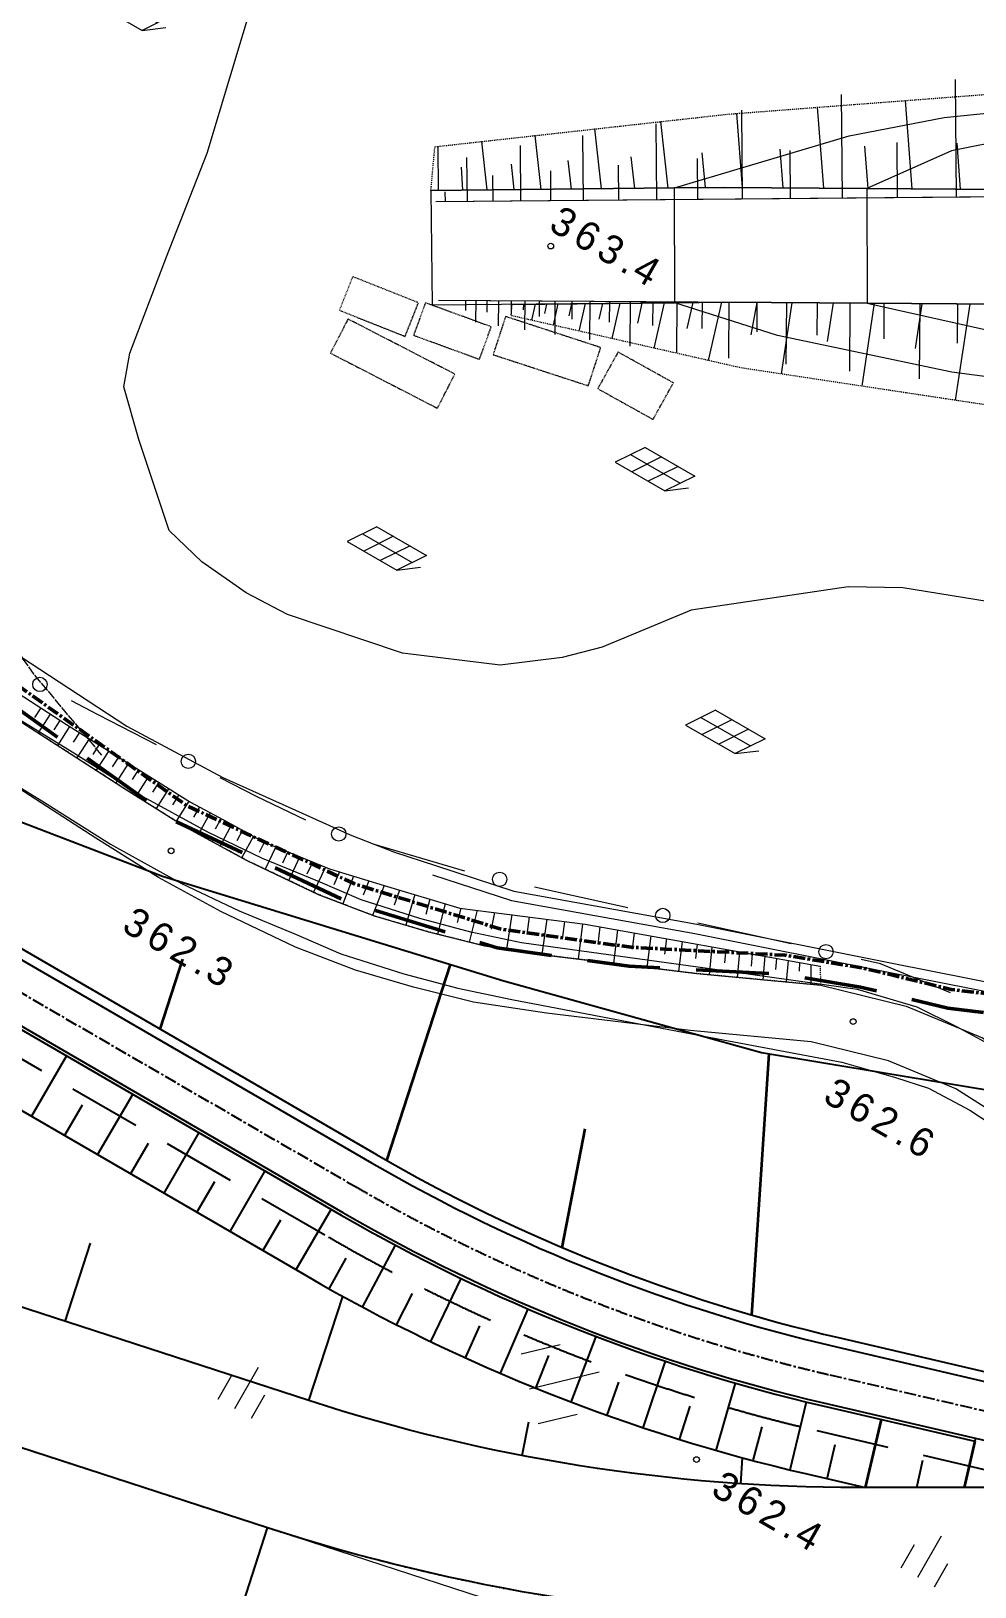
# Model space of a CAD drawing. Header units: millimetres. Extents: x 432273 to 1139245, y 170116 to 705940.
# Drawn here: x 685394 to 734786, y 445610 to 526994 of the extents above; entities that cross this region are included whole.
import ezdxf

# ---------------------------------------------------------------- set-up
doc = ezdxf.new("R2010")
doc.units = ezdxf.units.MM
doc.header["$LTSCALE"] = 100
for name, pattern in [('53003', [0.75, 0.5, -0.25]), ('561019', [1, 0.5, -0.5]), ('56301', [0.5, 0.25, -0.25]), ('57103', [5.5, 5, -0.5]), ('CENTER', [2, 1.25, -0.25, 0.25, -0.25]), ('DASHED', [19.05, 12.7, -6.35]), ('SXF_一点短鎖線', [9.25, 6, -1.5, 0.25, -1.5])]:
    doc.linetypes.add(name, pattern=pattern)
for name, color, linetype, lineweight in [('D-BGD', 7, 'Continuous', 13), ('D-BGD-数値図化', 7, 'Continuous', 13), ('D-BMK', 2, 'SXF_一点短鎖線', 13), ('D-BMK-OTRS', 7, 'Continuous', 13), ('D-BYP-STR2', 6, 'Continuous', 25), ('S-SUV-ROW', 8, 'Continuous', 18), ('●予備設計_LP横断', 7, 'Continuous', 13)]:
    doc.layers.add(name, color=color, linetype=linetype, lineweight=lineweight)
doc.styles.add('Style-WORKING', font='WORKING.shx')
doc.linetypes.add('56130', pattern='A,1,-0.375,[44,dgnlstyle-dm500.shx,S=0.0012,R=0,X=0,Y=0],-0.375', length=1.75)

# ---------------------------------------------------------------- blocks, each defined once
blk = doc.blocks.new('M6334')
at = {"layer": '●予備設計_LP横断', "linetype": 'Continuous', "lineweight": 9}
for p, q in [((0, -1.25), (0, 1.25)), ((-1, -1.25), (-1, 0.15)), ((1, -1.25), (1, 0.15))]:
    blk.add_line(p, q, dxfattribs=at)
blk = doc.blocks.new('M7312')
at = {"layer": '●予備設計_LP横断', "linetype": 'Continuous', "lineweight": 20}
blk.add_circle((0, -0.001), 0.15, dxfattribs=at)
blk = doc.blocks.new('M6217')
at = {"layer": 'D-BGD-数値図化', "linetype": 'Continuous', "lineweight": 9}
for p, q in [((-1.033, 0.7), (-2, -0.75)), ((-1.5, 0), (1.5, 0)), ((-1.033, 0.7), (1.967, 0.7)), ((-0.033, 0.7), (-1, -0.75)), ((0.967, 0.7), (0, -0.75)), ((1.967, 0.7), (1, -0.75)), ((1, -0.75), (2, 0)), ((-2, -0.75), (1, -0.75))]:
    blk.add_line(p, q, dxfattribs=at)
blk = doc.blocks.new('21311212131313131')
at = {"layer": 'D-BGD', "linetype": 'Continuous'}
for p, q in [((2514987.5207, -1249972.3278, 367629.9801), (2516091.1781, -1287148.9413, 363609.9803)), ((2521220.0681, -1286901.3841, 363529.9804), (2520690.9193, -1249799.87, 367629.9801)), ((2514857.7853, -1259706.6786), (2512444.6999, -1259942.0884)), ((2520830.5576, -1259749.0453), (2522908.0191, -1259723.4861)), ((2520850.1773, -1259105.114), (2525897.8831, -1259760.8071)), ((2515279.6057, -1259913.755), (2509123.6693, -1260100.6856)), ((2514891.1155, -1262237.267), (2510276.4742, -1262687.4508)), ((2520855.476, -1261723.5525), (2524809.2923, -1261664.9442)), ((2520883.1065, -1261605.8755), (2523231.0397, -1261910.8702)), ((2515370.67, -1262996.1091), (2512485.453, -1263081.0897)), ((2520888.525, -1263599.9073), (2522764.8799, -1263566.8583)), ((2514921.6467, -1264555.3401), (2512711.1704, -1264770.9778)), ((2520916.0356, -1264106.637), (2525260.0628, -1264670.9228)), ((2520916.1313, -1265382.0795), (2524489.2472, -1265331.6689)), ((2515455.6506, -1265881.3261), (2510029.9982, -1266046.2271)), ((2520944.396, -1266258.7742), (2522965.0048, -1266521.2494)), ((2514952.0254, -1266873.4152), (2510725.0665, -1267285.7784)), ((2520942.2645, -1267083.6425), (2522639.0256, -1267066.281)), ((2555565.2732, -1266702.2036), (2556603.522, -1266681.5797)), ((2554509.9179, -1267761.8723, 364002.9803), (2553529.8845, -1272663.3484, 364120.9803)), ((2555378.2105, -1267887.5337), (2556509.1365, -1267970.3586)), ((2555471.7419, -1267294.8687), (2555931.9003, -1267305.5308)), ((2515542.4869, -1268596.5533), (2513015.6251, -1268672.504)), ((2520966.9245, -1268704.5964), (2524195.2588, -1268659.246)), ((2520972.7609, -1268410.9113), (2524711.1601, -1268896.5265)), ((2555281.7932, -1268498.4853), (2555872.9551, -1268541.7798)), ((2514979.8478, -1268996.7456), (2512955.1832, -1269194.2628)), ((2555185.376, -1269109.4368), (2556419.0974, -1269199.7901)), ((2520990.1115, -1270244.9412), (2522530.4563, -1270221.7543)), ((2520997.0738, -1270255.6181), (2522698.1443, -1270534.3751)), ((2555080.1949, -1269775.9207), (2555725.0904, -1269823.1505)), ((2515614.4679, -1271109.8416), (2510955.0181, -1271249.5756)), ((2515007.6701, -1271120.0761), (2511135.9707, -1271497.7817)), ((2554860.2723, -1271169.4685), (2555563.7855, -1271220.9913)), ((2554975.0138, -1270442.4046), (2556320.8742, -1270540.9706)), ((2521007.0235, -1271713.4486), (2523935.2665, -1271674.8227)), ((2554745.5308, -1271896.5324), (2556213.723, -1272004.0575)), ((2521023.688, -1272100.2737), (2524084.9684, -1272729.7888)), ((2554622.5098, -1272676.0601), (2555382.1495, -1272742.5791)), ((2515050.5647, -1273064.5624), (2513224.9827, -1273273.3994)), ((2515684.3349, -1273439.5665), (2513529.4018, -1273502.5175)), ((2521026.432, -1273114.9203), (2522419.1321, -1273090.7098)), ((2521070.5817, -1273596.8024), (2522431.072, -1273876.5823)), ((2554499.4887, -1273455.5877), (2556069.8554, -1273614.1389)), ((2521044.3675, -1274435.783), (2523708.438, -1274400.7442)), ((2554369.1875, -1274281.2461), (2555177.6036, -1274362.8673)), ((2515111.3954, -1275008.6506), (2511644.8946, -1275467.0893)), ((2521117.3774, -1275093.3341), (2523498.2542, -1275582.9324)), ((2554238.8864, -1275106.9044), (2555902.1839, -1275274.8383)), ((2515747.286, -1275594.4996), (2511759.8562, -1275714.5093)), ((2521059.9976, -1275698.3817), (2522322.5964, -1275682.7515)), ((2554100.8743, -1275981.4234), (2554957.1306, -1276067.8748)), ((2515166.0398, -1276756.1381), (2513519.5017, -1276973.8898)), ((2521078.9566, -1276871.5997), (2523420.5906, -1276842.4533)), ((2521153.6449, -1276257.3077), (2522211.8622, -1276474.9172)), ((2552794.6609, -1276338.7768, 364209.9803), (2551814.6274, -1281240.2528, 364327.9803)), ((2553962.8621, -1276855.9423), (2555724.5899, -1277033.8142)), ((2515807.2908, -1277588.2144), (2513966.0226, -1277640.4712)), ((2521189.9123, -1277421.2812), (2523041.9051, -1277802.121)), ((2578060.0214, -1280953.9071), (2577098.5929, -1277328.9611)), ((2515220.6843, -1278503.6255), (2512101.0327, -1278916.1939)), ((2521096.4425, -1277964.2085), (2522189.0514, -1277946.7226)), ((2521218.1233, -1278326.6917), (2522041.2701, -1278495.9618)), ((2553817.3155, -1277778.204), (2554726.0249, -1277870.0697)), ((2579873.3715, -1280473.6731), (2579334.9683, -1278443.7927)), ((2521107.6534, -1278984.9799), (2523140.4245, -1278957.7562)), ((2521246.3343, -1279232.1021), (2522686.9286, -1279528.3428)), ((2553679.3709, -1278701.47), (2555537.2768, -1278889.0524)), ((2515859.5476, -1279429.4827), (2512454.7571, -1279526.4394)), ((2515269.8611, -1280076.2638), (2513788.0714, -1280272.2279)), ((2521126.1628, -1279929.9441), (2522071.1269, -1279911.4347)), ((2521268.4426, -1279941.6503), (2521908.139, -1280073.1961)), ((2553580.4111, -1279629.9022), (2554506.6685, -1279735.1308)), ((2576248.0285, -1281433.7442), (2575710.5024, -1279404.344)), ((2521133.5952, -1280811.8424), (2522893.4222, -1280783.4039)), ((2521290.5509, -1280651.1986), (2522408.7421, -1280881.141)), ((2553481.4514, -1280558.3344), (2555328.5748, -1280791.6664)), ((2515319.038, -1281648.9021), (2512511.5307, -1282020.19)), ((2515908.0259, -1281131.8779), (2514335.7321, -1281171.776)), ((2521152.2959, -1281631.5071), (2521967.1587, -1281621.578)), ((2521309.2368, -1281250.9075), (2521800.2088, -1281351.8699)), ((2553382.824, -1281483.6483), (2554297.3991, -1281599.1791)), ((2521155.1178, -1282396.8776), (2522686.6909, -1282368.8887)), ((2521327.9227, -1281850.6164), (2522173.6194, -1282024.5236)), ((2521346.6086, -1282450.3254), (2521647.556, -1282468.8026)), ((2553284.1966, -1282408.9622), (2555095.3737, -1282637.7534)), ((2515956.6956, -1282708.9737), (2513040.3617, -1282788.3202)), ((2515363.2944, -1283064.1864), (2514029.7687, -1283240.5428)), ((2521169.2079, -1283100.0144), (2521881.1164, -1283090.7262)), ((2553187.5632, -1283315.5689), (2554058.6526, -1283468.3567)), ((2515996.7849, -1284155.968), (2514652.7449, -1284195.4165)), ((2521180.1605, -1283767.2325), (2522501.0231, -1283749.2971)), ((2553090.9298, -1284222.1756), (2554764.1102, -1284604.5357)), ((2515407.5507, -1284479.4706), (2512880.9553, -1284813.6084)), ((2521188.8078, -1284376.1867), (2521806.5336, -1284372.3413)), ((2521194.3175, -1284949.2221), (2522340.3884, -1284938.2026)), ((2551061.6109, -1284912.7809, 364411.9803), (2549745.7013, -1289736.4095, 364443.9803)), ((2516036.2334, -1285500.0081), (2513737.6253, -1285575.5092)), ((2515447.3789, -1285753.1451), (2514239.7225, -1285854.6915)), ((2521205.4614, -1285491.1407), (2521738.6084, -1285475.1949)), ((2553000.3845, -1285071.6635), (2553755.7772, -1285246.7808)), ((2516069.5981, -1286646.9111), (2515553.9944, -1286672.4608)), ((2552783.0145, -1285897.1547), (2554385.0542, -1286263.2575)), ((2515487.2071, -1287026.8196), (2513183.1768, -1287098.8673)), ((2515499.6151, -1287423.6178), (2521495.7738, -1287237.002)), ((2552562.4126, -1286701.0783), (2553365.27, -1286901.4897)), ((2552341.8106, -1287505.0019), (2553951.2005, -1287940.5448)), ((2552120.5553, -1288311.3065), (2552915.8902, -1288562.6728)), ((2551671.9648, -1289918.1365), (2552430.1816, -1290193.0279)), ((2551899.2296, -1289117.5916), (2553471.3202, -1289687.5529)), ((2551444.6999, -1290718.6814), (2552905.4766, -1291248.2859)), ((2551233.4752, -1291462.7243), (2551918.8275, -1291740.4425)), ((2551001.707, -1292199.8916), (2552323.4264, -1292794.9111)), ((2550740.8076, -1292873.9236), (2551383.9815, -1293163.4714)), ((2550479.9083, -1293547.9555), (2551730.8844, -1294111.1273)), ((2550232.9732, -1294185.9108), (2550841.7221, -1294459.9609)), ((2549751.8323, -1295428.9355), (2550302.0336, -1295695.193)), ((2549986.0381, -1294823.8661), (2551170.0574, -1295356.8949)), ((2549456.2739, -1296006.2713), (2550595.7648, -1296593.7399)), ((2548862.28, -1297147.8412), (2550006.0792, -1297737.531)), ((2549159.277, -1296577.0563), (2549730.0995, -1296871.3459)), ((2548570.077, -1297721.0997), (2549141.3564, -1298015.6198)), ((2547993.4101, -1298866.2172), (2548537.3981, -1299169.0585)), ((2548280.6703, -1298295.7896), (2549416.3962, -1298881.3172)), ((2547698.1037, -1299432.1811), (2548754.4224, -1300066.946)), ((2547054.2425, -1300490.7543), (2548116.2488, -1301128.937)), ((2547376.1731, -1299961.4677), (2547905.7543, -1300279.7046)), ((2546732.1699, -1301020.2745), (2547265.9011, -1301341.0047)), ((2546099.1224, -1302085.9377), (2546625.987, -1302405.9492)), ((2546415.319, -1301552.9316), (2547477.794, -1302191.396)), ((2545782.9258, -1302618.9439), (2546827.9093, -1303260.5252)), ((2545157.4384, -1303673.3153), (2546186.5479, -1304305.1505)), ((2545470.1821, -1303146.1296), (2545988.7053, -1303464.4838)), ((2544849.4044, -1304192.5619), (2545360.0505, -1304506.0797)), ((2544235.2447, -1305227.8384), (2544738.0974, -1305536.5715)), ((2544541.3705, -1304711.8084), (2545554.8451, -1305334.0444)), ((2543929.1189, -1305743.8684), (2544927.0554, -1306356.5646)), ((2543300.4573, -1306765.9816), (2544299.2086, -1307379.178)), ((2543616.3304, -1306255.8599), (2544113.96, -1306561.3982)), ((2542984.5842, -1307276.1033), (2543484.932, -1307583.2983))]:
    blk.add_line(p, q, dxfattribs=at)
at = {"layer": 'D-BGD', "linetype": 'Continuous', "flags": 128}
for points in [[(2521365.2945, -1283050.0343), (2521100.0774, -1274538.1031), (2521019.7151, -1271973.4849), (2520920.8701, -1264473.783), (2520798.3627, -1255170.1272), (2520698.3967, -1247568.3482), (2520555.0488, -1244544.0151), (2520256.1226, -1238246.9654), (2520557.3751, -1237584.2145), (2521031.5379, -1237049.1821), (2522227.4932, -1236251.4838), (2523764.491, -1235440.9781), (2525780.2087, -1234874.3009), (2529413.648, -1234465.8804), (2543703.5844, -1233514.9893), (2558403.5541, -1232945.891), (2577815.3671, -1232368.3443), (2598911.8273, -1231762.2444), (2614976.8899, -1231321.408), (2637189.4779, -1231027.628), (2642260.3297, -1231052.6888), (2645483.6794, -1231501.6663), (2645977.4898, -1231688.7738), (2646205.3859, -1231818.0927)], [(2457313.956, -1236846.6285), (2510931.4244, -1235738.1453), (2511945.7811, -1235851.1071), (2512427.824, -1236113.8553), (2513132.7056, -1236629.6981), (2513981.1378, -1237737.1432), (2514262.6088, -1238530.7924), (2514558.2052, -1244761.0371), (2514604.912, -1245741.9582), (2514700.1699, -1247750.4117), (2514800.2383, -1255337.4263), (2514922.5342, -1264622.7258), (2515020.6044, -1272107.183), (2515101.114, -1274679.8621), (2515499.6151, -1287423.6178)], [(2515499.6151, -1287423.6178), (2515101.114, -1274679.8621), (2515020.6044, -1272107.183), (2514922.5342, -1264622.7258), (2514800.2383, -1255337.4263), (2514700.1699, -1247750.4117), (2514558.2884, -1244758.8025), (2514262.6088, -1238530.7924)], [(2520256.1226, -1238246.9654), (2520555.0488, -1244544.0151), (2520698.3967, -1247568.3482), (2520798.3627, -1255170.1272), (2520920.8701, -1264473.783), (2521019.7151, -1271973.4849), (2521099.6804, -1274536.7457), (2521495.7738, -1287237.002)], [(2543421.1842, -1308809.2711), (2547177.3077, -1302691.4382), (2549111.4396, -1299472.8302), (2550733.6485, -1296326.2921), (2552432.954, -1292551.617), (2553499.3005, -1289610.3763), (2554276.1526, -1286739.8032), (2554949.2879, -1283794.2111), (2555411.2986, -1280136.8014), (2556164.3495, -1272678.2247), (2556641.4976, -1266163.0455), (2557648.2965, -1261660.4147), (2559206.8771, -1257638.8359), (2561353.4336, -1254123.8232), (2561559.7755, -1253786.4673), (2564333.566, -1250312.7157), (2567624.1999, -1247465.055), (2571294.9211, -1244853.9692), (2571313.2133, -1244843.4623), (2574602.8409, -1242863.96)], [(2576149.0408, -1245435.2855), (2572956.5536, -1247353.9622), (2572939.1385, -1247364.9493), (2569478.9413, -1249826.7949), (2566505.9659, -1252400.3186), (2564021.7962, -1255511.6219), (2563836.4163, -1255814.8516), (2561906.7659, -1258973.2108), (2560526.8607, -1262535.1245), (2559616.8157, -1266602.7855), (2559153.509, -1272938.5758), (2558392.1991, -1280474.714), (2557907.1593, -1284317.8833), (2557187.9839, -1287466.279), (2556362.4154, -1290515.3898), (2555214.8016, -1293680.0508), (2553436.4567, -1297630.3442), (2551733.1594, -1300935.4183), (2549741.3405, -1304248.9905), (2545981.4586, -1310371.6062)], [(2531971.125, -1330118.6095), (2533710.5333, -1324750.4538), (2535910.7967, -1319408.8598), (2537094.4172, -1317019.7556), (2539435.8283, -1313007.1933), (2543832.2409, -1305907.1736), (2546697.2478, -1301077.69), (2547757.9353, -1299333.8117), (2548752.9753, -1297357.9089), (2549737.7524, -1295465.3108), (2551086.0931, -1291981.8807), (2551901.4953, -1289109.6107), (2552994.5729, -1285126.188), (2553695.5182, -1278549.9774), (2555641.407, -1266219.7789)]]:
    blk.add_lwpolyline(points, dxfattribs=at)
at = {"layer": 'D-BGD', "linetype": '561019', "flags": 128}
for points in [[(2646205.3859, -1231818.0927), (2646247.3836, -1232276.5785), (2645279.4562, -1232803.5145), (2640498.1037, -1233488.715), (2632323.1601, -1234462.8293), (2631634.0455, -1234545.0177), (2621469.549, -1235623.5968), (2611872.7226, -1236708.5494), (2609530.8083, -1236973.5303), (2599622.9553, -1238118.5031), (2587379.2946, -1239292.3917), (2586408.4068, -1239406.1532), (2582348.6039, -1239883.2765), (2578373.0278, -1240393.9683), (2577677.8371, -1240483.0908), (2569220.115, -1242513.1224), (2567291.9463, -1242976.102), (2558487.5151, -1242875.9869), (2527540.1275, -1242521.791), (2526440.3884, -1242922.9866), (2526602.4514, -1254336.8468), (2524625.4955, -1269555.9959), (2524434.0147, -1271032.4053), (2521954.5417, -1283089.8806), (2521871.9477, -1283084.567), (2521365.2945, -1283050.0343)], [(2515499.6151, -1287423.6178), (2515313.0423, -1287410.4039), (2513204.8792, -1287262.9706), (2511180.9905, -1271959.261), (2509661.3522, -1256382.0983), (2508806.4833, -1247624.8923), (2508547.8894, -1243765.6633), (2508018.7667, -1243289.0355), (2506687.3321, -1243122.1975), (2467350.7416, -1243462.9369), (2456102.6642, -1243559.5704), (2454930.7367, -1244144.6948), (2453349.7975, -1244933.4254), (2450287.5168, -1244161.0692), (2427291.9615, -1244064.985), (2399363.1772, -1243661.2079), (2391059.0036, -1243707.2681), (2371336.6538, -1243814.9852), (2369169.3524, -1244137.9344), (2368384.9062, -1244821.1767), (2367821.1542, -1245803.0813), (2367568.1256, -1246348.587), (2367378.5703, -1247557.0015), (2367313.8553, -1248020.9109), (2367175.5581, -1249006.5776), (2366599.6253, -1252634.6831), (2366445.4273, -1254155.4434), (2366505.9334, -1255402.7075), (2366721.1522, -1256569.3616), (2367419.1657, -1258447.2105), (2366687.3407, -1258799.0076), (2365981.9522, -1259137.916)], [(2555641.407, -1266219.7789), (2556641.4976, -1266163.0455), (2556164.3495, -1272678.2247), (2555411.2986, -1280136.8014), (2554949.2879, -1283794.2111), (2554276.1526, -1286739.8032), (2553499.3005, -1289610.3763), (2552432.954, -1292551.617), (2550733.6485, -1296326.2921), (2549111.4396, -1299472.8302), (2547177.3077, -1302691.4382), (2543421.1842, -1308809.2711), (2540377.6731, -1313829.4646), (2537844.0609, -1318797.0445), (2535740.2798, -1323254.345), (2533977.9763, -1327675.1355), (2533150.2861, -1330336.6118), (2531971.125, -1330118.6095)]]:
    blk.add_lwpolyline(points, dxfattribs=at)
at = {"layer": 'D-BGD', "linetype": 'Continuous', "flags": 128}
for points, elevation in [([(2501095.1879, -1240523.7048), (2506318.34, -1240689.1424), (2507482.3578, -1240736.9693), (2508549.2687, -1241085.0482), (2509334.4514, -1241487.5255), (2510179.9757, -1242408.6925), (2510723.0193, -1244169.784), (2511478.0838, -1253948.5496), (2512853.7468, -1260221.7044), (2514922.5342, -1264622.7258), (2520920.8701, -1264473.783), (2522442.4663, -1256867.0576), (2523779.0958, -1245947.5865), (2524074.5248, -1243662.7931), (2524234.0442, -1242263.5099), (2524637.2371, -1241218.7901), (2525550.2733, -1240471.4182), (2528384.9008, -1240014.4515), (2543117.4021, -1239413.0005), (2561704.4586, -1238582.318), (2582114.7255, -1238340.4552), (2586408.4068, -1239406.1532), (2586777.4688, -1242786.6184), (2601593.5272, -1242657.284)], 364999.9803), ([(2525571.3559, -1249662.5484), (2524427.9156, -1259972.9745), (2522700.1898, -1269137.0131), (2521099.6804, -1274536.7457), (2515101.114, -1274679.8621), (2512175.6259, -1265596.2691), (2511125.0711, -1260651.3892), (2509400.3918, -1246650.3762)], 363999.9803), ([(2536382.2549, -1257867.7546), (2535771.1829, -1262295.1712), (2535774.8628, -1265164.3822), (2537157.8109, -1273356.7897), (2539196.9106, -1277966.1464), (2539778.82, -1280041.5044), (2540254.4081, -1283277.3591), (2539733.9633, -1288407.6304), (2537838.0469, -1294457.3535), (2536744.1132, -1296649.3073), (2535163.1645, -1299012.4256), (2533573.5235, -1300743.7644), (2528840.5938, -1302435.9063), (2526106.1762, -1303278.3429), (2524329.0154, -1303003.1623), (2519256.5136, -1301183.9178), (2513797.9574, -1299168.1534), (2505499.1989, -1296869.839)], 362999.9804)]:
    blk.add_lwpolyline(points, dxfattribs=dict(at, elevation=elevation))
at = {"layer": 'D-BGD', "linetype": '56130', "flags": 128}
for points in [[(2514622.5471, -1246109.5844), (2512893.2219, -1246076.058), (2511007.7941, -1246040.2981), (2509122.8466, -1246003.661), (2508538.3439, -1245992.6328), (2455835.1973, -1246138.9807), (2454668.7366, -1255950.0081), (2453065.6197, -1269434.6053), (2451493.7545, -1286129.5583), (2448677.5255, -1311230.5458), (2446125.954, -1331880.9221), (2443096.5522, -1352227.5349), (2441273.7638, -1368245.885), (2438168.0862, -1395687.3816), (2463869.9986, -1403649.2413), (2479646.1722, -1408057.3047), (2485599.6149, -1409294.0132), (2492122.8579, -1409194.1562), (2499317.4246, -1408276.1669), (2501939.2717, -1407512.3298), (2503905.387, -1406763.4532), (2505752.3793, -1405680.3152), (2507219.1074, -1404737.8582), (2508591.4903, -1403384.6409), (2509935.5906, -1401685.3296), (2510922.4481, -1399736.8685), (2511901.0458, -1397709.7832), (2512596.2901, -1395912.9126), (2516142.0589, -1380999.6716), (2516436.1306, -1379760.6903), (2519187.2668, -1366609.2918), (2522979.4057, -1351173.1209), (2524671.516, -1344479.4288), (2524926.2807, -1344103.5992), (2527762.7037, -1339909.4296), (2532672.783, -1322814.3045), (2534881.5989, -1317255.0851), (2538710.9996, -1310972.1599), (2543848.6315, -1302751.4), (2546419.3592, -1297676.4541), (2548058.678, -1293830.1788), (2549288.4649, -1290946.4903), (2550142.7856, -1288615.3832), (2550802.9156, -1286451.578), (2552060.9305, -1282329.3004), (2553583.4364, -1272715.4655), (2555409.2438, -1262455.9617), (2558253.2637, -1246281.8678), (2550721.8299, -1246307.4797), (2526587.9327, -1246387.3916), (2525836.3787, -1246331.6549), (2524047.6685, -1246198.3567), (2522257.601, -1246065.4555), (2520621.0685, -1245943.6426)], [(2551281.1422, -1286597.5207), (2552549.3264, -1282441.9201), (2554076.5367, -1272798.3796), (2555901.5995, -1262543.0595), (2558849.2104, -1245779.8383), (2550720.1296, -1245807.4826)]]:
    blk.add_lwpolyline(points, dxfattribs=at)
at = {"layer": 'D-BGD', "linetype": 'Continuous', "extrusion": (-0.207938, 0.064743, 0.975997), "elevation": -257993.5228}
blk.add_lwpolyline([(442320.5494, 2827355.3537), (446275.5745, 2827075.2593), (447305.165, 2827185.4604)], dxfattribs=at)
at = {"layer": 'D-BGD', "linetype": 'Continuous', "extrusion": (0.014109, 0.004008, 0.999892), "elevation": 395207.8788}
blk.add_lwpolyline([(2543164.1289, -1294877.0598), (2541991.322, -1297485.4366), (2541048.6768, -1299406.9257)], dxfattribs=at)
at = {"layer": 'D-BGD', "linetype": 'Continuous', "extrusion": (-0.894474, 0.439375, 0.082863), "elevation": -2817749.6034}
blk.add_lwpolyline([(45910.0885, 600107.592), (49349.5815, 600140.7058), (50907.844, 600068.4574)], dxfattribs=at)
at = {"layer": 'D-BGD', "linetype": '57103', "elevation": 362499.9804, "flags": 128}
blk.add_lwpolyline([(2545381.2435, -1304029.3237), (2541246.8884, -1307649.7615), (2539167.7587, -1309186.0984), (2537666.8901, -1309855.6371), (2533067.0358, -1312048.1438), (2530569.9736, -1313462.8524), (2528440.3147, -1315058.1706), (2522391.1082, -1320141.8518), (2516866.2024, -1324521.8615), (2513279.8821, -1327366.1178), (2509127.3467, -1329407.9102), (2505518.2336, -1331290.0369), (2502832.171, -1332504.3764), (2500587.529, -1333353.8656), (2494326.4153, -1334370.168), (2491287.9338, -1335782.6134), (2489109.5803, -1336967.0814), (2483528.8833, -1341559.3771), (2478794.5629, -1346148.7351), (2474676.9294, -1350473.7503), (2472088.2797, -1353278.1889), (2469884.6358, -1354456.7923), (2468350.6425, -1355547.1122), (2466140.2798, -1357362.739), (2464200.6994, -1358504.6345), (2459034.9313, -1362049.5148), (2457350.395, -1362423.5604), (2456011.5538, -1362455.5946), (2454427.744, -1361831.3862), (2452886.9678, -1360412.1884), (2452315.503, -1358657.1988), (2449674.5946, -1354080.9217), (2447026.1906, -1348768.6367), (2444783.3469, -1345304.0652), (2444358.8238, -1343749.2209), (2444317.9079, -1342216.2713), (2445461.9585, -1331192.5153), (2446209.6374, -1322652.5215)], dxfattribs=at)
at = {"layer": 'D-BGD', "linetype": 'Continuous'}
for points in [[(2521220.0681, -1286901.3841, 363529.9804), (2520690.9193, -1249799.87, 367629.9801), (2520604.9152, -1247062.2976, 367739.9801), (2520102.378, -1237484.4771, 368379.9801), (2522365.8899, -1235827.9105, 368329.9801), (2547547.6147, -1233436.1814, 368079.9801), (2559420.9058, -1232822.2243, 368279.9801), (2583140.2165, -1232206.4019, 368469.9801), (2603506.3431, -1231863.9924, 368489.9801), (2622185.5037, -1231396.1017, 368509.9801), (2637038.8354, -1230794.6756, 368299.9801), (2641903.3615, -1230676.005, 368379.9801), (2645447.0251, -1230575.2699, 368139.9801), (2646168.9869, -1230776.6922, 368049.9801), (2646550.1369, -1230996.7483, 368049.9801)], [(2368028.3246, -1261545.2798, 365189.9803), (2367303.4165, -1261182.6393, 364979.9803), (2365643.655, -1259966.2136, 365059.9803), (2364144.4039, -1258165.0347, 365389.9803), (2363220.8762, -1256166.0109, 365669.9802), (2362678.2402, -1254033.4899, 366039.9802), (2362409.2943, -1237823.1186, 367799.9801), (2364871.6172, -1237677.6357, 367789.9801), (2388164.7719, -1237569.5445, 367979.9801), (2399737.3978, -1237338.2106, 367959.9801), (2407897.2938, -1237176.6862, 367949.9801), (2430739.5751, -1237038.3774, 367889.9801), (2441436.3864, -1237011.6128, 367869.9801), (2457154.1401, -1236872.0031, 368249.9801), (2472483.6367, -1236462.8451, 368359.9801), (2487031.9508, -1236481.0674, 368369.9801), (2502128.2004, -1236206.43, 368379.9801), (2512466.3982, -1235835.1421, 368419.9801), (2514441.6897, -1238432.7414, 368509.9801), (2514903.8219, -1247293.0194, 367739.9801), (2514987.5207, -1249972.3278, 367629.9801), (2516091.1781, -1287148.9413, 363609.9803)], [(2559886.5869, -1256607.5471, 363719.9803), (2558650.6379, -1259031.8469, 363359.9804), (2557678.6031, -1261099.0062, 363369.9804), (2556827.8408, -1264235.7884, 363389.9804), (2555945.0912, -1271596.0022, 362899.9804), (2554748.2463, -1281862.3721, 362739.9804), (2554250.9702, -1284520.0432, 362749.9804), (2553591.6437, -1287203.0057, 362769.9804), (2552670.7083, -1290301.3725, 362799.9804), (2551748.6154, -1292589.6784, 362819.9804), (2550619.6574, -1295505.7636, 362839.9804), (2549307.9682, -1298401.6176, 362869.9804), (2547414.9884, -1302005.286, 362909.9804), (2545316.2913, -1305484.9366, 362959.9804), (2540383.1801, -1313933.9427, 362789.9804)], [(2543000.2644, -1315400.8334, 362789.9804), (2547894.9604, -1307022.0004, 362959.9804), (2550027.2709, -1303480.9483, 362909.9804), (2552006.6852, -1299719.3905, 362869.9804), (2553382.4638, -1296664.8149, 362839.9804), (2554540.2333, -1293696.1, 362819.9804), (2555511.1776, -1291297.7325, 362799.9804), (2556489.0952, -1287991.1518, 362769.9804), (2557190.1658, -1285148.6355, 362749.9804), (2557716.4447, -1282313.0351, 362739.9804), (2559442.2755, -1272142.4453, 362899.9804), (2560631.2001, -1264972.6439, 363389.9804), (2561380.9309, -1262145.3655, 363369.9804), (2561906.3202, -1260415.1153, 363359.9804), (2563003.8457, -1258222.8478, 363719.9803), (2564526.3124, -1255795.7931, 363569.9803)]]:
    blk.add_polyline3d(points, dxfattribs=at)
for centre in [(2554877.5774, -1265923.2824, 363958.7042), (2553162.2979, -1274501.0223, 364165.3118), (2551447.0183, -1283078.7621, 364371.9195), (2549252.2823, -1291545.1895, 364456.5745), (2545620.18, -1299496.0533, 364538.7116), (2541756.4081, -1307342.3569, 364430.7589)]:
    blk.add_circle(centre, 375, dxfattribs=at)
at = {"layer": 'D-BGD', "linetype": '53003'}
for points in [[(2525680.1147, -1278477.2745), (2527228.8036, -1275550.4175), (2525293.3268, -1274527.3466), (2523745.1181, -1277453.3264)], [(2524018.1408, -1283989.284), (2525539.7657, -1278977.3016), (2523529.8353, -1278367.2072), (2522008.2103, -1283379.1896)], [(2523090.4444, -1288170.4061), (2524273.1619, -1284700.0513), (2522561.1973, -1284116.2699), (2521378.4798, -1287586.6247)], [(2524113.2848, -1292501.594), (2526878.2712, -1286848.9695), (2525077.1353, -1285967.8441), (2522312.1489, -1291620.4686)], [(2521862.5974, -1292083.4712), (2523156.247, -1288614.5626), (2521383.1879, -1287952.8744), (2520089.5384, -1291421.7829)]]:
    blk.add_3dface(points, dxfattribs=at)
at = {"layer": 'D-BMK'}
blk.add_lwpolyline([(2589189.5631, -1230709.1702), (2589872.5778, -1263509.1193, -0.0787115282), (2585621.508, -1294509.7547), (2564331.8799, -1364983.0527, 0.4549504243), (2585573.9279, -1398823.3893), (2633953.1706, -1406448.3262, 0.0389360191), (2649456.1269, -1407667.6426), (2831012.6992, -1407786.7943)], format="xyb", dxfattribs=at)
at = {"layer": 'D-BMK', "color": 4, "linetype": 'CENTER', "lineweight": 25, "ltscale": 5}
blk.add_lwpolyline([(2532623.1879, -1353763.4535), (2567728.9221, -1290192.9983, 0.0743077613), (2577006.4436, -1265259.1875), (2579726.2007, -1252364.2889)], format="xyb", dxfattribs=at)
at = {"layer": 'D-BMK-OTRS', "color": 7, "linetype": 'Continuous', "lineweight": 13}
blk.add_line((2590202.3622, -1279346.1312), (2585621.508, -1294509.7547), dxfattribs=at)
at = {"layer": 'D-BYP-STR2'}
for p, q in [((2580162.0257, -1257566.2171), (2580318.5813, -1257599.2374)), ((2582798.764, -1269804.3027), (2581435.259, -1269742.467)), ((2581563.8653, -1281265.2791), (2579785.3394, -1280961.1756)), ((2578920.6001, -1292485.4442), (2573429.5582, -1290826.6281)), ((2603914.9866, -1300036.1224), (2585621.508, -1294509.7547)), ((2575041.686, -1305325.4932), (2570932.3142, -1304084.0727))]:
    blk.add_line(p, q, dxfattribs=at)
at = {"layer": 'D-BYP-STR2', "lineweight": 35}
for p, q in [((2580318.5813, -1257599.2374), (2582758.7122, -1258113.9032)), ((2582865.9917, -1263265.7116), (2579282.825, -1262509.9598)), ((2573960.8634, -1269403.4992), (2560285.8716, -1268783.3309)), ((2570638.0679, -1279397.1177), (2564398.2095, -1278330.1875)), ((2566283.7898, -1288667.9275), (2555958.4267, -1285548.6873)), ((2559654.5433, -1300677.1149), (2555976.1428, -1299565.8887))]:
    blk.add_line(p, q, dxfattribs=at)
at = {"layer": 'D-BYP-STR2', "lineweight": 25}
for p, q in [((2582810.2167, -1260587.2593), (2581366.9424, -1260310.2391)), ((2582441.4166, -1265278.7047), (2580649.8333, -1264900.8288)), ((2582024.5187, -1267234.8257), (2578448.6266, -1266445.3705)), ((2581572.8676, -1269183.2742), (2579793.5971, -1268751.1197)), ((2581080.4345, -1271121.8175), (2577540.8114, -1270183.0351)), ((2580547.4363, -1273049.602), (2578787.8628, -1272543.1808)), ((2579974.1075, -1274965.7791), (2576476.9863, -1273879.3226)), ((2579360.7007, -1276869.505), (2577623.9227, -1276289.7089)), ((2578707.4858, -1278759.9416), (2575259.0246, -1277527.7242)), ((2578014.7505, -1280636.2566), (2576303.8264, -1279984.1066)), ((2577282.7998, -1282497.624), (2573889.071, -1281121.8155)), ((2576511.9559, -1284343.2242), (2574829.8983, -1283619.8686)), ((2575702.5581, -1286172.2446), (2572369.5378, -1284655.2676)), ((2574854.963, -1287983.88), (2573204.7339, -1287190.5926)), ((2573969.1452, -1289778.1189), (2570702.7176, -1288122.6145)), ((2573046.2749, -1291552.5908), (2571430.7881, -1290690.7536)), ((2568882.5113, -1291537.9196), (2572088.1859, -1293308.2005)), ((2569518.5103, -1294173.8381), (2571121.3476, -1295058.9786)), ((2566948.8348, -1295039.4757), (2570154.5094, -1296809.7566)), ((2567584.8338, -1297675.3942), (2569187.6711, -1298560.5346)), ((2565015.1582, -1298541.0318), (2568220.8328, -1300311.3127)), ((2565651.1573, -1301176.9503), (2567253.9946, -1302062.0907)), ((2563081.4817, -1302042.5879), (2566287.1563, -1303812.8688)), ((2563717.4807, -1304678.5064), (2565320.318, -1305563.6468)), ((2561147.8052, -1305544.144), (2564353.4798, -1307314.4249))]:
    blk.add_line(p, q, dxfattribs=at)
at = {"layer": 'D-BYP-STR2', "flags": 128}
for points in [[(2582191.0803, -1230854.9042), (2582874.095, -1263654.8532, -0.0787115282), (2578920.6001, -1292485.4442), (2557630.972, -1362958.7422, 0.4549504243), (2584484.1271, -1405738.0357), (2632863.3697, -1413362.9725, 0.0389360191), (2649451.533, -1414667.6411), (2831012.6992, -1414786.7958)], [(2589189.5631, -1230709.1702), (2589872.5778, -1263509.1193, -0.0787115282), (2585621.508, -1294509.7547), (2564331.8799, -1364983.0527, 0.4549504243), (2585573.9279, -1398823.3893), (2633953.1706, -1406448.3262, 0.0389360191), (2649456.1269, -1407667.6426), (2831012.6992, -1407786.7943)]]:
    blk.add_lwpolyline(points, format="xyb", dxfattribs=at)
at = {"layer": 'D-BYP-STR2'}
for points in [[(2582336.6437, -1237845.1967), (2582865.9917, -1263265.7116)], [(2556754.4564, -1282742.2339), (2560227.2932, -1269188.8008), (2562591.249, -1252825.8814)], [(2530872.4099, -1352796.6153), (2536839.1135, -1338035.3568), (2544883.9356, -1319572.9658), (2551653.6706, -1300725.3775), (2556754.4564, -1282742.2339)]]:
    blk.add_lwpolyline(points, dxfattribs=at)
for points in [[(2530872.4099, -1352796.6153), (2565978.1441, -1289226.1601, 0.0743077613), (2575049.4984, -1264846.434), (2577769.2556, -1251951.5353)], [(2531310.1044, -1353038.3248), (2566415.8386, -1289467.8696, 0.0743077613), (2575538.7347, -1264949.6224), (2578258.4918, -1252054.7237)], [(2533936.2714, -1354488.5822), (2569042.0056, -1290918.127, 0.0743077613), (2578474.1525, -1265568.7527), (2581193.9096, -1252673.8541)], [(2534076.3337, -1354565.9293), (2569182.0679, -1290995.4741, 0.0743077613), (2578630.7081, -1265601.773), (2580318.5813, -1257599.2374)], [(2528994.57, -1371343.3375), (2572387.7425, -1292765.755, 0.0743077613), (2582213.8748, -1266357.5248), (2582865.9917, -1263265.7116)]]:
    blk.add_lwpolyline(points, format="xyb", dxfattribs=at)
at = {"layer": 'D-BYP-STR2', "linetype": 'DASHED', "lineweight": 25, "ltscale": 3}
blk.add_lwpolyline([(2535240.6011, -1355208.8767), (2570346.3353, -1291638.4215, 0.0743077613), (2579932.0767, -1265876.2541), (2582651.8338, -1252981.3555)], format="xyb", dxfattribs=at)
at = {"layer": 'S-SUV-ROW', "color": 6, "linetype": 'DASHED', "lineweight": 50, "ltscale": 3, "flags": 128}
blk.add_lwpolyline([(2451905.2527, -1405386.8785), (2490643.0274, -1414803.3991), (2498013.5227, -1413716.9988), (2500322.4426, -1413426.138), (2509060.3727, -1409450.206), (2514109.3949, -1403895.1439), (2517011.3515, -1397221.0643), (2521292.9774, -1378451.3653), (2521496.9547, -1377416.7743), (2525337.7457, -1357542.2414), (2528788.9005, -1346225.9034), (2529407.8316, -1344046.7551), (2529854.5003, -1342528.4194), (2530475.3447, -1339993.9649), (2532484.4437, -1332934.3126), (2535972.3916, -1321773.1762), (2541547.2926, -1310691.2552), (2548816.9345, -1300016.2091), (2552785.015, -1291003.6485), (2555042.0112, -1283135.9968), (2555856.8657, -1276201.5099), (2556106.0961, -1268116.5668), (2556692.4341, -1264075.7153), (2557705.7206, -1259492.2453), (2558002.9462, -1256436.8929), (2559272.5666, -1244195.6776), (2533191.1904, -1243967.8114), (2476233.1291, -1243353.2689)], dxfattribs=at)
at = {"layer": 'S-SUV-ROW', "color": 6, "linetype": 'CENTER', "lineweight": 50, "ltscale": 5, "flags": 128}
blk.add_lwpolyline([(2452141.4579, -1404415.1754), (2490689.9336, -1413785.6804), (2497878.1038, -1412726.1546), (2500046.6409, -1412452.9782), (2508458.8302, -1408625.2647), (2513258.2317, -1403344.8416), (2516057.1252, -1396907.7923), (2520314.7286, -1378243.4025), (2520515.4775, -1377225.1861), (2524365.8929, -1357300.8511), (2527829.5816, -1345943.4147), (2528447.1602, -1343769.0281), (2528888.6764, -1342268.2068), (2529508.4673, -1339738.0534), (2531526.1428, -1332648.2644), (2535042.3083, -1321396.8341), (2540683.6122, -1310182.9157), (2547938.7116, -1299529.2246), (2551842.4786, -1290662.7369), (2554058.3417, -1282938.4708), (2554858.6687, -1276127.6146), (2555108.318, -1268029.0812), (2555708.0762, -1263895.7421), (2556716.2646, -1259335.3328), (2557007.9531, -1256336.8985), (2558164.4857, -1245186.0347), (2533181.4278, -1244967.7642), (2476222.3403, -1244353.2107)], dxfattribs=at)
at = {"layer": 'D-BGD', "linetype": 'Continuous', "lineweight": 9, "xscale": 1000, "yscale": 1000, "zscale": 1000, "rotation": 61.30205960440028}
for name, p in [('M6334', (2586397.4811, -1259838.7796)), ('M6217', (2543478.5367, -1271404.0947)), ('M6217', (2529814.2029, -1275370.9631)), ('M6217', (2534254.5604, -1289311.153)), ('M6334', (2578324.1758, -1295754.8482)), ('M6217', (2506302.5429, -1303222.6747))]:
    blk.add_blockref(name, p, dxfattribs=at)
at = {"layer": 'D-BGD', "linetype": 'Continuous', "lineweight": 20, "xscale": 1000, "yscale": 1000, "zscale": 1000, "rotation": 61.30205960440028}
for p in [(2558502.5781, -1264425.2576, 362578.9804), (2581578.9109, -1272145.6774, 362423.9804), (2518272.0243, -1281091.0339, 363387.9804), (2550315.9332, -1300296.3804, 362341.9804)]:
    blk.add_blockref('M7312', p, dxfattribs=at)
at = {"layer": 'D-BGD', "color": 0, "linetype": 'Continuous', "lineweight": 20, "xscale": 1000, "yscale": 1000, "zscale": 1000, "rotation": 61.30205960440028}
blk.add_blockref('M7312', (2550315.9332, -1300296.3804, 362341.9804), dxfattribs=at)
blk.add_blockref('M7312', (2550315.9332, -1300296.3804, 362341.9804), dxfattribs=at)
blk.add_blockref('M7312', (2550315.9332, -1300296.3804, 362341.9804), dxfattribs=at)
at = {"layer": 'D-BGD', "linetype": 'Continuous', "char_height": 1499.999919, "attachment_point": 7, "rotation": 61.302059604, "line_spacing_factor": 0.722892, "style": 'Style-WORKING'}
for s, insert in [('\\T1.287;362.6', (2562702.8571, -1265999.8276)), ('\\T1.281;362.4', (2583392.1731, -1271428.2672, 362423.9804)), ('\\T1.281;363.4', (2517417.0533, -1281292.8592)), ('\\T1.284;362.3', (2554540.384, -1302869.421))]:
    blk.add_mtext(s, dxfattribs=dict(at, insert=insert))

msp = doc.modelspace()

# ---------------------------------------------------------------- block references
at = {"layer": 'D-BGD', "linetype": '56301', "rotation": 268.807065034117}
msp.add_blockref('21311212131313131', (2045832.1, 3006806.9, 354000), dxfattribs=at)

doc.saveas('drawing.dxf')
